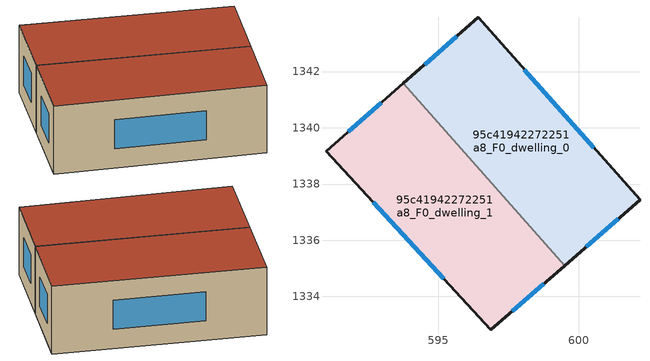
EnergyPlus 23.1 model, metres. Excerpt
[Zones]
95c41942272251a8_F0_dwelling_0
 floor ground (EU_floor_Construction): 596.42,1343.92 602.18,1337.43 599.5,1335.1 593.76,1341.58 z0
 wall outside (EU_wall_Construction): 599.5,1335.1 602.18,1337.43 596.42,1343.92 593.76,1341.58 z0:3
 wall to 95c41942272251a8_F0_dwelling_1 (EU_wall_Construction): 593.76,1341.58 599.5,1335.1 z0:3
 window (EU_Window_Construction): 600.54,1339.29 598.07,1342.07 / 600.27,1335.77 601.41,1336.77 / 595.66,1343.25 594.52,1342.25 z0.86:2.14
 roof outside (EU_roof_Construction): 602.18,1337.43 596.42,1343.92 593.76,1341.58 599.5,1335.1 z3
95c41942272251a8_F0_dwelling_1
 floor ground (EU_floor_Construction): 593.76,1341.58 599.5,1335.1 596.88,1332.82 591.01,1339.17 z0
 wall outside (EU_wall_Construction): 593.76,1341.58 591.01,1339.17 596.88,1332.82 599.5,1335.1 z0:3
 window (EU_Window_Construction): 597.63,1333.47 598.75,1334.45 / 592.69,1337.35 595.21,1334.64 / 592.97,1340.89 591.8,1339.86 z0.86:2.14
 roof outside (EU_roof_Construction): 599.5,1335.1 593.76,1341.58 591.01,1339.17 596.88,1332.82 z3
[Building]
EU S2 Campaign: North Axis=0; Terrain=City; Solar Distribution=FullExterior
[Site:Location]
Helsinki-Vantaa.AP: Latitude=60.317; Longitude=24.963; Time Zone=2; Elevation=54.6
[SizingPeriod:WeatherFileDays]
AnnualSizingPeriod: Begin Month=1; Begin Day of Month=1; End Month=12; End Day of Month=31; Day of Week for Start Day=Monday; Use Weather File Daylight Saving Period=No; Use Weather File Rain and Snow Indicators=No
[MATERIAL]
EU_InternalMass_Material: Roughness=MediumRough; Thickness=0.1; Conductivity=1; Density=1800; Specific Heat=900; Thermal Absorptance=0.9; Solar Absorptance=0.7; Visible Absorptance=0.7
[MATERIAL:NOMASS] Roughness=MediumRough; Thermal Absorptance=0.9; Solar Absorptance=0.7; Visible Absorptance=0.7
Name | Thermal Resistance
EU_wall_NoMass | 1.10183
EU_roof_NoMass; EU_floor_NoMass | 1.70606
[WINDOWMATERIAL:SIMPLEGLAZINGSYSTEM]
EU_Window_SimpleGlazing: UFactor=3.11035; Solar Heat Gain Coefficient=0.8; Visible Transmittance=0.8
[CONSTRUCTION]
EU_wall_Construction: EU_wall_NoMass
EU_roof_Construction: EU_roof_NoMass
EU_floor_Construction: EU_floor_NoMass
EU_Window_Construction: EU_Window_SimpleGlazing
EU_InternalMass_Construction: EU_InternalMass_Material
[ZONE] Type=1; Multiplier=1; Ceiling Height=autocalculate; Floor Area=autocalculate; Part of Total Floor Area=Yes
Name | Volume
95c41942272251a8_F0_dwelling_0 | 92.3958
95c41942272251a8_F0_dwelling_1 | 92.3921
[INTERNALMASS] Construction=EU_InternalMass_Construction
Name | Zone or ZoneList | Surface Area
95c41942272251a8_F0_dwelling_0_EU_InternalMass | 95c41942272251a8_F0_dwelling_0 | 30.7988
95c41942272251a8_F0_dwelling_1_EU_InternalMass | 95c41942272251a8_F0_dwelling_1 | 30.7977
[OTHEREQUIPMENT] Fuel Type=Electricity; Design Level Calculation Method=Watts/Area; Power per Zone Floor Area=1; Fraction Latent=0; Fraction Radiant=0; Fraction Lost=0; Carbon Dioxide Generation Rate=0; EndUse Subcategory=EU_Step8_InternalGains
Name | Zone or ZoneList or Space or SpaceList | Schedule
EU_Step8_InternalGain_95c41942272251a8_F0_dwelling_0_f000 | 95c41942272251a8_F0_dwelling_0 | EU_Step8_GainSchedule_95c41942272251a8_F0_dwelling_0_f000
EU_Step8_InternalGain_95c41942272251a8_F0_dwelling_1_f000 | 95c41942272251a8_F0_dwelling_1 | EU_Step8_GainSchedule_95c41942272251a8_F0_dwelling_1_f000
[ZONEVENTILATION:DESIGNFLOWRATE] Schedule=EU_AlwaysOn; Design Flow Rate Calculation Method=AirChanges/Hour; Air Changes per Hour=0.756316; Ventilation Type=Natural; Fan Pressure Rise=0; Fan Total Efficiency=1; Constant Term Coefficient=1; Temperature Term Coefficient=0; Velocity Term Coefficient=0; Velocity Squared Term Coefficient=0; Minimum Indoor Temperature=-100; Maximum Indoor Temperature=100; Delta Temperature=-100; Minimum Outdoor Temperature=-100; Maximum Outdoor Temperature=100; Maximum Wind Speed=40
Name | Zone or ZoneList or Space or SpaceList
EU_ConstantAir_95c41942272251a8_F0_dwelling_0 | 95c41942272251a8_F0_dwelling_0
EU_ConstantAir_95c41942272251a8_F0_dwelling_1 | 95c41942272251a8_F0_dwelling_1
[HVACTEMPLATE:THERMOSTAT] Constant Heating Setpoint=20; Constant Cooling Setpoint=50
EU_HeatOnly_95c41942272251a8_F0_dwelling_0; EU_HeatOnly_95c41942272251a8_F0_dwelling_1
[HVACTEMPLATE:ZONE:IDEALLOADSAIRSYSTEM] System Availability Schedule=EU_AlwaysOn; Maximum Heating Supply Air Temperature=50; Minimum Cooling Supply Air Temperature=13; Maximum Heating Supply Air Humidity Ratio=0.0156; Minimum Cooling Supply Air Humidity Ratio=0.0077; Heating Limit=NoLimit; Cooling Limit=NoLimit; Heating Availability Schedule=EU_AlwaysOn; Cooling Availability Schedule=EU_CoolingOff; Dehumidification Control Type=ConstantSensibleHeatRatio; Cooling Sensible Heat Ratio=0.7; Dehumidification Setpoint=60; Humidification Control Type=None; Humidification Setpoint=30; Outdoor Air Method=None; Outdoor Air Flow Rate per Person=0.00944; Outdoor Air Flow Rate per Zone Floor Area=0; Outdoor Air Flow Rate per Zone=0; Demand Controlled Ventilation Type=None; Outdoor Air Economizer Type=NoEconomizer; Heat Recovery Type=None; Sensible Heat Recovery Effectiveness=0.7; Latent Heat Recovery Effectiveness=0.65
Name | Template Thermostat
95c41942272251a8_F0_dwelling_0 | EU_HeatOnly_95c41942272251a8_F0_dwelling_0
95c41942272251a8_F0_dwelling_1 | EU_HeatOnly_95c41942272251a8_F0_dwelling_1
[SIZING:ZONE] Zone Cooling Design Supply Air Temperature Input Method=SupplyAirTemperature; Zone Cooling Design Supply Air Temperature=13; Zone Heating Design Supply Air Temperature Input Method=SupplyAirTemperature; Zone Heating Design Supply Air Temperature=50; Zone Cooling Design Supply Air Humidity Ratio=0.008; Zone Heating Design Supply Air Humidity Ratio=0.008; Cooling Design Air Flow Method=DesignDay; Cooling Design Air Flow Rate=0; Cooling Minimum Air Flow per Zone Floor Area=0.000762; Cooling Minimum Air Flow=0; Cooling Minimum Air Flow Fraction=0.2; Heating Design Air Flow Method=DesignDay; Heating Design Air Flow Rate=0; Heating Maximum Air Flow per Zone Floor Area=0.002032; Heating Maximum Air Flow=0.141576; Heating Maximum Air Flow Fraction=0.3; Account for Dedicated Outdoor Air System=No; Dedicated Outdoor Air System Control Strategy=NeutralSupplyAir; Dedicated Outdoor Air Low Setpoint Temperature for Design=autosize; Dedicated Outdoor Air High Setpoint Temperature for Design=autosize; Zone Load Sizing Method=Sensible Load Only No Latent Load; Zone Latent Cooling Design Supply Air Humidity Ratio Input Method=HumidityRatioDifference; Zone Cooling Design Supply Air Humidity Ratio Difference=0.005; Zone Latent Heating Design Supply Air Humidity Ratio Input Method=HumidityRatioDifference; Zone Humidification Design Supply Air Humidity Ratio Difference=0.005
95c41942272251a8_F0_dwelling_0; 95c41942272251a8_F0_dwelling_1
[SCHEDULE:CONSTANT]
Name | Hourly Value
EU_AlwaysOn | 1
EU_CoolingOff | 0
[SCHEDULE:FILE] Column Number=1; Rows to Skip at Top=0; Number of Hours of Data=8760; Column Separator=Comma; Interpolate to Timestep=No; Minutes per Item=60; Adjust Schedule for Daylight Savings=Yes
Name | File
EU_Step8_GainSchedule_95c41942272251a8_F0_dwelling_0_f000 | ../../schedules/95c41942272251a8/95c41942272251a8_F0_dwelling_0_f000_gain.csv
EU_Step8_GainSchedule_95c41942272251a8_F0_dwelling_1_f000 | ../../schedules/95c41942272251a8/95c41942272251a8_F0_dwelling_1_f000_gain.csv
